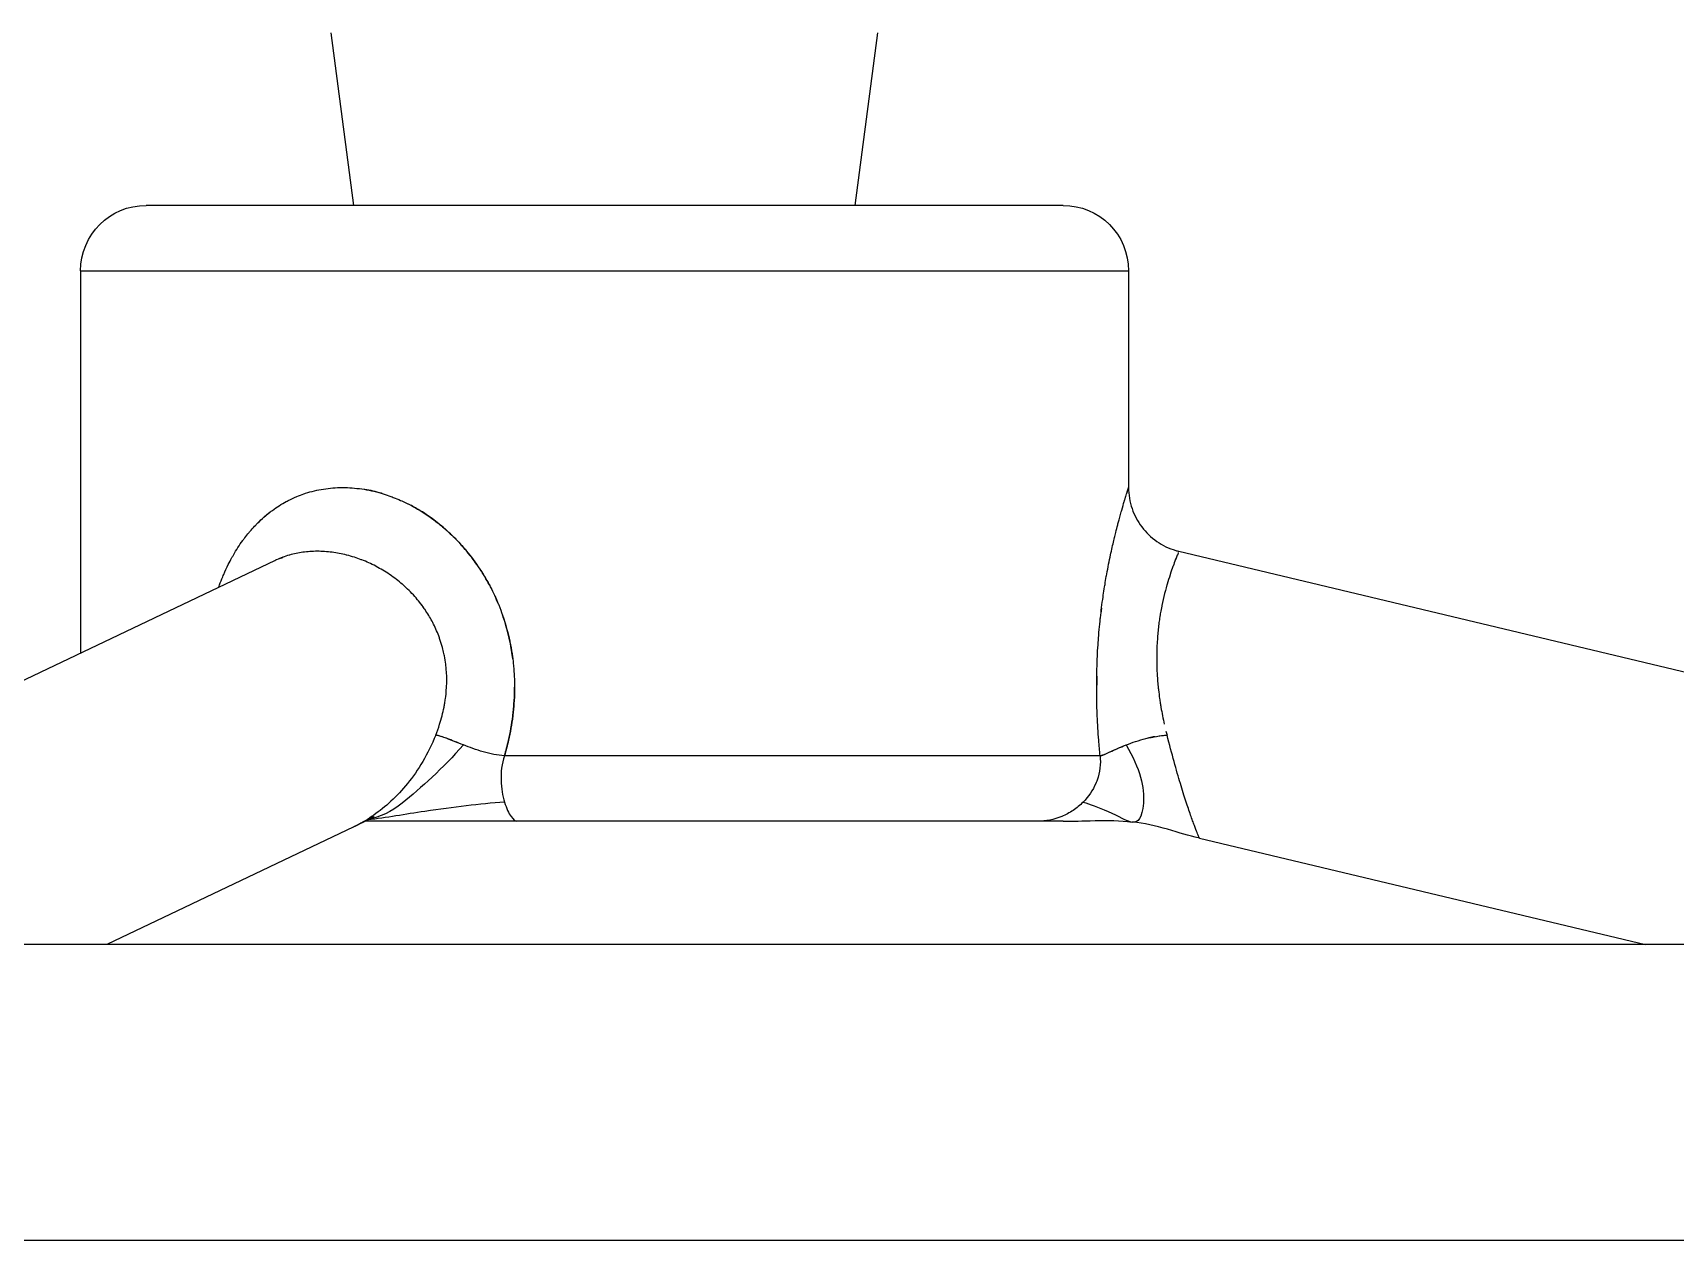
# Model space of a CAD drawing. Header units: millimetres. Extents: x 553637 to 584936, y 5008 to 53898.
# Drawn here: x 562365.5 to 562515.8, y 32734.4 to 32844.9 of the extents above; entities that cross this region are included whole.
import ezdxf

# ---------------------------------------------------------------- set-up
doc = ezdxf.new("R2010")
doc.units = ezdxf.units.MM
doc.header["$LTSCALE"] = 10
doc.header["$MEASUREMENT"] = 0
doc.layers.add('2', color=2, linetype='Continuous')

msp = doc.modelspace()

# ---------------------------------------------------------------- linework, layer by layer
at = {"layer": '2'}
for p, q in [((562394.85, 32829.09), (562392.77, 32844.88)), ((562440.73, 32829.09), (562442.82, 32844.88)), ((562459.76, 32829.09), (562375.83, 32829.09)), ((562369.83, 32823.09), (562465.76, 32823.09)), ((562369.83, 32823.09), (562369.83, 32788.09)), ((562465.76, 32823.09), (562465.76, 32803.26)), ((562387.63, 32796.57), (562314.24, 32761.6)), ((562470.37, 32797.42), (562620.72, 32761.59)), ((562463.15, 32778.71), (562408.63, 32778.71)), ((562394.83, 32772.19), (562372.25, 32761.43)), ((562459.78, 32772.71), (562395.88, 32772.71)), ((562472.24, 32771.16), (562513.08, 32761.43)), ((562622.17, 32761.43), (562213.42, 32761.43)), ((562213.42, 32734.36), (562621.52, 32734.36))]:
    msp.add_line(p, q, dxfattribs=at)
at = {"layer": '2', "extrusion": (0, 0, -1)}
for centre, start, end in [((-562375.83, 32823.09), 0, 90), ((-562459.76, 32823.09), 90, 180)]:
    msp.add_arc(centre, 6, start, end, dxfattribs=at)
at = {"layer": '2'}
for points, knots in [([(562382.46, 32794.11), (562382.49, 32794.19), (562382.52, 32794.27), (562382.55, 32794.34), (562382.64, 32794.6), (562382.74, 32794.84), (562382.84, 32795.09), (562382.87, 32795.16), (562382.9, 32795.23), (562382.93, 32795.3), (562383.06, 32795.61), (562383.21, 32795.91), (562383.35, 32796.21), (562383.46, 32796.42), (562383.57, 32796.63), (562383.68, 32796.84), (562383.73, 32796.92), (562383.77, 32796.99), (562383.82, 32797.07), (562384.09, 32797.54), (562384.37, 32797.99), (562384.68, 32798.42), (562384.74, 32798.49), (562384.8, 32798.57), (562384.86, 32798.65), (562384.98, 32798.82), (562385.12, 32798.98), (562385.25, 32799.14), (562385.31, 32799.22), (562385.37, 32799.29), (562385.44, 32799.36), (562385.57, 32799.52), (562385.72, 32799.68), (562385.86, 32799.82), (562385.92, 32799.89), (562385.99, 32799.96), (562386.06, 32800.03), (562386.42, 32800.38), (562386.79, 32800.71), (562387.19, 32801.02), (562387.25, 32801.07), (562387.32, 32801.12), (562387.39, 32801.17), (562387.79, 32801.47), (562388.22, 32801.73), (562388.66, 32801.97), (562388.72, 32802.01), (562388.78, 32802.04), (562388.84, 32802.07), (562389.1, 32802.2), (562389.36, 32802.32), (562389.62, 32802.43), (562389.84, 32802.52), (562390.06, 32802.61), (562390.28, 32802.68), (562390.33, 32802.7), (562390.37, 32802.71), (562390.42, 32802.73), (562390.96, 32802.9), (562391.51, 32803.03), (562392.07, 32803.12), (562392.35, 32803.17), (562392.64, 32803.2), (562392.93, 32803.22), (562393.21, 32803.24), (562393.51, 32803.26), (562393.8, 32803.26), (562393.8, 32803.26), (562393.81, 32803.26), (562393.81, 32803.26), (562394.1, 32803.26), (562394.4, 32803.25), (562394.69, 32803.22), (562394.98, 32803.2), (562395.28, 32803.17), (562395.57, 32803.13), (562396.17, 32803.04), (562396.76, 32802.91), (562397.35, 32802.73), (562397.41, 32802.72), (562397.46, 32802.7), (562397.52, 32802.68), (562397.76, 32802.61), (562398, 32802.53), (562398.24, 32802.44), (562398.31, 32802.42), (562398.38, 32802.39), (562398.44, 32802.36), (562398.67, 32802.28), (562398.9, 32802.18), (562399.13, 32802.08), (562399.21, 32802.05), (562399.28, 32802.01), (562399.36, 32801.98), (562399.87, 32801.74), (562400.37, 32801.47), (562400.85, 32801.18), (562400.94, 32801.13), (562401.03, 32801.07), (562401.11, 32801.02), (562401.59, 32800.72), (562402.05, 32800.39), (562402.5, 32800.04), (562402.59, 32799.97), (562402.67, 32799.9), (562402.76, 32799.83), (562403.03, 32799.61), (562403.29, 32799.38), (562403.55, 32799.15), (562403.72, 32798.99), (562403.88, 32798.83), (562404.05, 32798.67), (562404.13, 32798.59), (562404.21, 32798.5), (562404.29, 32798.42), (562404.7, 32798), (562405.08, 32797.56), (562405.44, 32797.09), (562405.89, 32796.53), (562406.3, 32795.95), (562406.68, 32795.33), (562406.73, 32795.25), (562406.77, 32795.18), (562406.82, 32795.1), (562406.96, 32794.86), (562407.1, 32794.62), (562407.23, 32794.37), (562407.27, 32794.31), (562407.3, 32794.24), (562407.33, 32794.18), (562407.47, 32793.92), (562407.6, 32793.65), (562407.72, 32793.39), (562407.75, 32793.33), (562407.77, 32793.28), (562407.8, 32793.23), (562408.08, 32792.61), (562408.33, 32791.97), (562408.54, 32791.32), (562408.55, 32791.3), (562408.56, 32791.28), (562408.56, 32791.26), (562408.67, 32790.93), (562408.77, 32790.59), (562408.86, 32790.25), (562408.96, 32789.91), (562409.04, 32789.56), (562409.11, 32789.21), (562409.12, 32789.19), (562409.12, 32789.17), (562409.13, 32789.14), (562409.21, 32788.77), (562409.27, 32788.4), (562409.33, 32788.02), (562409.37, 32787.72), (562409.41, 32787.42), (562409.44, 32787.12), (562409.45, 32787.04), (562409.46, 32786.97), (562409.47, 32786.9), (562409.52, 32786.27), (562409.55, 32785.64), (562409.56, 32785), (562409.56, 32784.88), (562409.55, 32784.75), (562409.55, 32784.63), (562409.55, 32784.25), (562409.53, 32783.87), (562409.5, 32783.49), (562409.49, 32783.28), (562409.47, 32783.08), (562409.45, 32782.88), (562409.43, 32782.7), (562409.42, 32782.52), (562409.39, 32782.35), (562409.3, 32781.6), (562409.17, 32780.86), (562409, 32780.12), (562408.89, 32779.65), (562408.77, 32779.17), (562408.63, 32778.71)], [0.2334723, 0.2334723, 0.2334723, 0.2334723, 0.2373876, 0.2373876, 0.2373876, 0.25, 0.25, 0.25, 0.2536044, 0.2536044, 0.2536044, 0.2697248, 0.2697248, 0.2697248, 0.28125, 0.28125, 0.28125, 0.2857296, 0.2857296, 0.2857296, 0.3125, 0.3125, 0.3125, 0.317397, 0.317397, 0.317397, 0.328125, 0.328125, 0.328125, 0.3330588, 0.3330588, 0.3330588, 0.34375, 0.34375, 0.34375, 0.3486125, 0.3486125, 0.3486125, 0.375, 0.375, 0.375, 0.3794384, 0.3794384, 0.3794384, 0.40625, 0.40625, 0.40625, 0.4098917, 0.4098917, 0.4098917, 0.4249886, 0.4249886, 0.4249886, 0.4375, 0.4375, 0.4375, 0.4400309, 0.4400309, 0.4400309, 0.4700388, 0.4700388, 0.4700388, 0.4849781, 0.4849781, 0.4849781, 0.499854, 0.499854, 0.499854, 0.5, 0.5, 0.5, 0.5147296, 0.5147296, 0.5147296, 0.5296699, 0.5296699, 0.5296699, 0.5596792, 0.5596792, 0.5596792, 0.5625, 0.5625, 0.5625, 0.5747271, 0.5747271, 0.5747271, 0.578125, 0.578125, 0.578125, 0.5898196, 0.5898196, 0.5898196, 0.59375, 0.59375, 0.59375, 0.6202676, 0.6202676, 0.6202676, 0.625, 0.625, 0.625, 0.6510917, 0.6510917, 0.6510917, 0.65625, 0.65625, 0.65625, 0.671875, 0.671875, 0.671875, 0.6823047, 0.6823047, 0.6823047, 0.6875, 0.6875, 0.6875, 0.7139746, 0.7139746, 0.7139746, 0.7460898, 0.7460898, 0.7460898, 0.75, 0.75, 0.75, 0.7623228, 0.7623228, 0.7623228, 0.765625, 0.765625, 0.765625, 0.7786457, 0.7786457, 0.7786457, 0.78125, 0.78125, 0.78125, 0.8115478, 0.8115478, 0.8115478, 0.8125, 0.8125, 0.8125, 0.8281368, 0.8281368, 0.8281368, 0.84375, 0.84375, 0.84375, 0.8447913, 0.8447913, 0.8447913, 0.8614957, 0.8614957, 0.8614957, 0.875, 0.875, 0.875, 0.8782288, 0.8782288, 0.8782288, 0.90625, 0.90625, 0.90625, 0.9117314, 0.9117314, 0.9117314, 0.9285024, 0.9285024, 0.9285024, 0.9375, 0.9375, 0.9375, 0.9452606, 0.9452606, 0.9452606, 0.9785506, 0.9785506, 0.9785506, 1, 1, 1, 1]), ([(562394.69, 32803.22), (562394.98, 32803.2), (562395.28, 32803.17), (562395.57, 32803.13), (562396.17, 32803.04), (562396.76, 32802.91), (562397.35, 32802.73), (562397.41, 32802.72), (562397.46, 32802.7), (562397.52, 32802.68), (562397.76, 32802.61), (562398, 32802.53), (562398.24, 32802.44), (562398.31, 32802.42), (562398.38, 32802.39), (562398.44, 32802.36), (562398.67, 32802.28), (562398.9, 32802.18), (562399.13, 32802.08), (562399.21, 32802.05), (562399.28, 32802.01), (562399.36, 32801.98), (562399.87, 32801.74), (562400.37, 32801.47), (562400.85, 32801.18), (562400.94, 32801.13), (562401.03, 32801.07), (562401.11, 32801.02), (562401.59, 32800.72), (562402.05, 32800.39), (562402.5, 32800.04)], [0.5147296, 0.5147296, 0.5147296, 0.5147296, 0.5296699, 0.5296699, 0.5296699, 0.5596792, 0.5596792, 0.5596792, 0.5625, 0.5625, 0.5625, 0.5747271, 0.5747271, 0.5747271, 0.578125, 0.578125, 0.578125, 0.5898196, 0.5898196, 0.5898196, 0.59375, 0.59375, 0.59375, 0.6202676, 0.6202676, 0.6202676, 0.625, 0.625, 0.625, 0.6510917, 0.6510917, 0.6510917, 0.6510917]), ([(562397.45, 32802.7), (562397.43, 32802.71), (562397.4, 32802.72), (562397.37, 32802.73), (562396.86, 32802.88), (562396.36, 32803), (562395.85, 32803.08)], [0.43870551, 0.43870551, 0.43870551, 0.43870551, 0.44003087, 0.44003087, 0.44003087, 0.46578715, 0.46578715, 0.46578715, 0.46578715]), ([(562463.15, 32778.71), (562463.1, 32779.17), (562463.06, 32779.65), (562463.03, 32780.12), (562462.97, 32780.86), (562462.92, 32781.6), (562462.89, 32782.35), (562462.88, 32782.52), (562462.88, 32782.7), (562462.87, 32782.88), (562462.86, 32783.08), (562462.86, 32783.28), (562462.85, 32783.49), (562462.84, 32783.87), (562462.84, 32784.25), (562462.84, 32784.63), (562462.84, 32784.75), (562462.84, 32784.88), (562462.84, 32785), (562462.84, 32785.64), (562462.85, 32786.27), (562462.87, 32786.9), (562462.87, 32786.97), (562462.87, 32787.04), (562462.87, 32787.12), (562462.89, 32787.42), (562462.9, 32787.72), (562462.91, 32788.02), (562462.93, 32788.4), (562462.96, 32788.77), (562462.98, 32789.14), (562462.98, 32789.17), (562462.99, 32789.19), (562462.99, 32789.21), (562463.01, 32789.56), (562463.04, 32789.91), (562463.07, 32790.25), (562463.1, 32790.59), (562463.14, 32790.93), (562463.17, 32791.26), (562463.18, 32791.28), (562463.18, 32791.3), (562463.18, 32791.32), (562463.25, 32791.97), (562463.33, 32792.61), (562463.42, 32793.23), (562463.43, 32793.28), (562463.44, 32793.33), (562463.44, 32793.39), (562463.48, 32793.65), (562463.52, 32793.92), (562463.56, 32794.18), (562463.57, 32794.24), (562463.58, 32794.31), (562463.6, 32794.37), (562463.64, 32794.62), (562463.68, 32794.86), (562463.72, 32795.1), (562463.73, 32795.18), (562463.75, 32795.25), (562463.76, 32795.33), (562463.87, 32795.95), (562463.99, 32796.53), (562464.11, 32797.09), (562464.21, 32797.56), (562464.31, 32798), (562464.41, 32798.42), (562464.43, 32798.5), (562464.45, 32798.59), (562464.46, 32798.67), (562464.5, 32798.83), (562464.54, 32798.99), (562464.58, 32799.15), (562464.64, 32799.38), (562464.7, 32799.61), (562464.76, 32799.83), (562464.78, 32799.9), (562464.79, 32799.97), (562464.81, 32800.04), (562464.91, 32800.39), (562465, 32800.72), (562465.08, 32801.02), (562465.1, 32801.07), (562465.11, 32801.13), (562465.13, 32801.18), (562465.21, 32801.47), (562465.29, 32801.74), (562465.36, 32801.98), (562465.37, 32802.01), (562465.38, 32802.05), (562465.39, 32802.08), (562465.42, 32802.18), (562465.45, 32802.28), (562465.48, 32802.36), (562465.49, 32802.39), (562465.49, 32802.42), (562465.5, 32802.44), (562465.53, 32802.53), (562465.55, 32802.61), (562465.58, 32802.68)], [0, 0, 0, 0, 0.0214494, 0.0214494, 0.0214494, 0.0547394, 0.0547394, 0.0547394, 0.0625, 0.0625, 0.0625, 0.0714976, 0.0714976, 0.0714976, 0.0882686, 0.0882686, 0.0882686, 0.09375, 0.09375, 0.09375, 0.1217712, 0.1217712, 0.1217712, 0.125, 0.125, 0.125, 0.1385043, 0.1385043, 0.1385043, 0.1552087, 0.1552087, 0.1552087, 0.15625, 0.15625, 0.15625, 0.1718632, 0.1718632, 0.1718632, 0.1875, 0.1875, 0.1875, 0.1884522, 0.1884522, 0.1884522, 0.21875, 0.21875, 0.21875, 0.2213543, 0.2213543, 0.2213543, 0.234375, 0.234375, 0.234375, 0.2376772, 0.2376772, 0.2376772, 0.25, 0.25, 0.25, 0.2539102, 0.2539102, 0.2539102, 0.2860254, 0.2860254, 0.2860254, 0.3125, 0.3125, 0.3125, 0.3176953, 0.3176953, 0.3176953, 0.328125, 0.328125, 0.328125, 0.34375, 0.34375, 0.34375, 0.3489083, 0.3489083, 0.3489083, 0.375, 0.375, 0.375, 0.3797324, 0.3797324, 0.3797324, 0.40625, 0.40625, 0.40625, 0.4101804, 0.4101804, 0.4101804, 0.421875, 0.421875, 0.421875, 0.4252729, 0.4252729, 0.4252729, 0.4375, 0.4375, 0.4375, 0.4375]), ([(562465.58, 32802.68), (562465.58, 32802.7), (562465.59, 32802.72), (562465.59, 32802.73), (562465.65, 32802.91), (562465.69, 32803.04), (562465.72, 32803.13), (562465.73, 32803.17), (562465.74, 32803.2), (562465.75, 32803.22), (562465.76, 32803.25), (562465.76, 32803.26), (562465.76, 32803.26)], [0.4375, 0.4375, 0.4375, 0.4375, 0.44032084, 0.44032084, 0.44032084, 0.47033009, 0.47033009, 0.47033009, 0.48527045, 0.48527045, 0.48527045, 0.49998914, 0.49998914, 0.49998914, 0.49998914]), ([(562465.76, 32803.26), (562465.76, 32802.61), (562465.87, 32801.95), (562466.28, 32800.73), (562466.58, 32800.16), (562467.35, 32799.14), (562467.82, 32798.69), (562468.87, 32797.96), (562469.46, 32797.68), (562470.17, 32797.47), (562470.27, 32797.44), (562470.37, 32797.42)], [0, 0, 0, 0, 1.945691, 1.945691, 3.856293, 3.856293, 5.768154, 5.768154, 7.679971, 7.679971, 7.988052, 7.988052, 7.988052, 7.988052]), ([(562382.46, 32794.11), (562382.49, 32794.19), (562382.52, 32794.27), (562382.55, 32794.34), (562382.64, 32794.6), (562382.74, 32794.84), (562382.84, 32795.09), (562382.87, 32795.16), (562382.9, 32795.23), (562382.93, 32795.3), (562383.06, 32795.61), (562383.21, 32795.91), (562383.35, 32796.21), (562383.46, 32796.42), (562383.57, 32796.63), (562383.68, 32796.84), (562383.73, 32796.92), (562383.77, 32796.99), (562383.82, 32797.07), (562384.09, 32797.54), (562384.37, 32797.99), (562384.68, 32798.42), (562384.74, 32798.49), (562384.8, 32798.57), (562384.86, 32798.65), (562384.98, 32798.82), (562385.12, 32798.98), (562385.25, 32799.14), (562385.31, 32799.22), (562385.37, 32799.29), (562385.44, 32799.36), (562385.57, 32799.52), (562385.72, 32799.68), (562385.86, 32799.82), (562385.92, 32799.89), (562385.99, 32799.96), (562386.06, 32800.03), (562386.39, 32800.36), (562386.74, 32800.67), (562387.1, 32800.95)], [0.2334723, 0.2334723, 0.2334723, 0.2334723, 0.2373876, 0.2373876, 0.2373876, 0.25, 0.25, 0.25, 0.2536044, 0.2536044, 0.2536044, 0.2697248, 0.2697248, 0.2697248, 0.28125, 0.28125, 0.28125, 0.2857296, 0.2857296, 0.2857296, 0.3125, 0.3125, 0.3125, 0.317397, 0.317397, 0.317397, 0.328125, 0.328125, 0.328125, 0.3330588, 0.3330588, 0.3330588, 0.34375, 0.34375, 0.34375, 0.3486125, 0.3486125, 0.3486125, 0.3731384, 0.3731384, 0.3731384, 0.3731384]), ([(562401.22, 32800.95), (562401.18, 32800.97), (562401.15, 32801), (562401.12, 32801.02), (562401.03, 32801.07), (562400.95, 32801.12), (562400.87, 32801.17), (562400.54, 32801.37), (562400.2, 32801.56), (562399.85, 32801.74)], [0.37313832, 0.37313832, 0.37313832, 0.37313832, 0.375, 0.375, 0.375, 0.37943838, 0.37943838, 0.37943838, 0.39773954, 0.39773954, 0.39773954, 0.39773954]), ([(562408.08, 32792.57), (562407.97, 32792.83), (562407.86, 32793.1), (562407.74, 32793.36), (562407.58, 32793.69), (562407.42, 32794.02), (562407.25, 32794.34), (562407.11, 32794.6), (562406.97, 32794.84), (562406.82, 32795.09), (562406.78, 32795.16), (562406.74, 32795.23), (562406.7, 32795.3), (562406.51, 32795.61), (562406.31, 32795.91), (562406.1, 32796.21), (562405.95, 32796.42), (562405.8, 32796.63), (562405.65, 32796.84), (562405.59, 32796.92), (562405.52, 32796.99), (562405.46, 32797.07), (562405.09, 32797.54), (562404.7, 32797.99), (562404.29, 32798.42), (562404.22, 32798.49), (562404.14, 32798.57), (562404.06, 32798.65), (562403.9, 32798.82), (562403.73, 32798.98), (562403.55, 32799.14), (562403.47, 32799.22), (562403.39, 32799.29), (562403.31, 32799.36), (562403.13, 32799.52), (562402.95, 32799.68), (562402.77, 32799.82), (562402.68, 32799.89), (562402.6, 32799.96), (562402.52, 32800.03), (562402.06, 32800.38), (562401.6, 32800.71), (562401.12, 32801.02), (562401.03, 32801.07), (562400.95, 32801.12), (562400.87, 32801.17), (562400.54, 32801.37), (562400.2, 32801.56), (562399.85, 32801.74)], [0.2082717, 0.2082717, 0.2082717, 0.2082717, 0.2210667, 0.2210667, 0.2210667, 0.2373876, 0.2373876, 0.2373876, 0.25, 0.25, 0.25, 0.2536044, 0.2536044, 0.2536044, 0.2697248, 0.2697248, 0.2697248, 0.28125, 0.28125, 0.28125, 0.2857296, 0.2857296, 0.2857296, 0.3125, 0.3125, 0.3125, 0.317397, 0.317397, 0.317397, 0.328125, 0.328125, 0.328125, 0.3330588, 0.3330588, 0.3330588, 0.34375, 0.34375, 0.34375, 0.3486125, 0.3486125, 0.3486125, 0.375, 0.375, 0.375, 0.3794384, 0.3794384, 0.3794384, 0.3977395, 0.3977395, 0.3977395, 0.3977395]), ([(562402.95, 32799.67), (562403.15, 32799.5), (562403.35, 32799.33), (562403.55, 32799.15), (562403.72, 32798.99), (562403.88, 32798.83), (562404.05, 32798.67), (562404.13, 32798.59), (562404.21, 32798.5), (562404.29, 32798.42), (562404.7, 32798), (562405.08, 32797.56), (562405.44, 32797.09), (562405.89, 32796.53), (562406.3, 32795.95), (562406.68, 32795.33), (562406.73, 32795.25), (562406.77, 32795.18), (562406.82, 32795.1), (562406.96, 32794.86), (562407.1, 32794.62), (562407.23, 32794.37), (562407.27, 32794.31), (562407.3, 32794.24), (562407.33, 32794.18), (562407.47, 32793.92), (562407.6, 32793.65), (562407.72, 32793.39), (562407.75, 32793.33), (562407.77, 32793.28), (562407.8, 32793.23), (562408.08, 32792.61), (562408.33, 32791.97), (562408.54, 32791.32), (562408.55, 32791.3), (562408.56, 32791.28), (562408.56, 32791.26), (562408.67, 32790.93), (562408.77, 32790.59), (562408.86, 32790.25), (562408.96, 32789.91), (562409.04, 32789.56), (562409.11, 32789.21), (562409.12, 32789.19), (562409.12, 32789.17), (562409.13, 32789.14), (562409.21, 32788.77), (562409.27, 32788.4), (562409.33, 32788.02), (562409.37, 32787.72), (562409.41, 32787.42), (562409.44, 32787.12), (562409.45, 32787.04), (562409.46, 32786.97), (562409.47, 32786.9), (562409.52, 32786.27), (562409.55, 32785.64), (562409.56, 32785), (562409.56, 32784.88), (562409.55, 32784.75), (562409.55, 32784.63)], [0.659919, 0.659919, 0.659919, 0.659919, 0.671875, 0.671875, 0.671875, 0.6823047, 0.6823047, 0.6823047, 0.6875, 0.6875, 0.6875, 0.7139746, 0.7139746, 0.7139746, 0.7460898, 0.7460898, 0.7460898, 0.75, 0.75, 0.75, 0.7623228, 0.7623228, 0.7623228, 0.765625, 0.765625, 0.765625, 0.7786457, 0.7786457, 0.7786457, 0.78125, 0.78125, 0.78125, 0.8115478, 0.8115478, 0.8115478, 0.8125, 0.8125, 0.8125, 0.8281368, 0.8281368, 0.8281368, 0.84375, 0.84375, 0.84375, 0.8447913, 0.8447913, 0.8447913, 0.8614957, 0.8614957, 0.8614957, 0.875, 0.875, 0.875, 0.8782288, 0.8782288, 0.8782288, 0.90625, 0.90625, 0.90625, 0.9117314, 0.9117314, 0.9117314, 0.9117314]), ([(562398.16, 32795.27), (562398.14, 32795.28), (562398.12, 32795.3), (562398.1, 32795.31), (562397.71, 32795.57), (562397.31, 32795.81), (562396.9, 32796.03), (562396.88, 32796.04), (562396.86, 32796.05), (562396.85, 32796.06), (562396.43, 32796.27), (562396.01, 32796.47), (562395.58, 32796.63), (562395.56, 32796.64), (562395.55, 32796.64), (562395.53, 32796.65), (562395.32, 32796.73), (562395.11, 32796.81), (562394.89, 32796.87), (562394.67, 32796.95), (562394.44, 32797.01), (562394.21, 32797.07), (562394.2, 32797.07), (562394.19, 32797.08), (562394.18, 32797.08), (562393.74, 32797.19), (562393.29, 32797.28), (562392.85, 32797.33), (562392.63, 32797.36), (562392.4, 32797.38), (562392.17, 32797.4), (562391.95, 32797.41), (562391.72, 32797.42), (562391.5, 32797.42), (562391.27, 32797.42), (562391.05, 32797.41), (562390.83, 32797.4), (562390.61, 32797.38), (562390.4, 32797.36), (562390.18, 32797.33), (562389.77, 32797.27), (562389.36, 32797.19), (562388.96, 32797.07), (562388.95, 32797.07), (562388.94, 32797.07), (562388.93, 32797.07), (562388.73, 32797.01), (562388.53, 32796.94), (562388.33, 32796.87), (562388.14, 32796.8), (562387.96, 32796.72), (562387.78, 32796.64), (562387.77, 32796.64), (562387.76, 32796.63), (562387.74, 32796.63), (562387.7, 32796.61), (562387.65, 32796.59), (562387.61, 32796.56)], [0.3421006, 0.3421006, 0.3421006, 0.3421006, 0.34375, 0.34375, 0.34375, 0.3736847, 0.3736847, 0.3736847, 0.375, 0.375, 0.375, 0.40527, 0.40527, 0.40527, 0.40625, 0.40625, 0.40625, 0.4210649, 0.4210649, 0.4210649, 0.4368498, 0.4368498, 0.4368498, 0.4375, 0.4375, 0.4375, 0.4684445, 0.4684445, 0.4684445, 0.4842313, 0.4842313, 0.4842313, 0.5, 0.5, 0.5, 0.5157412, 0.5157412, 0.5157412, 0.531527, 0.531527, 0.531527, 0.5625, 0.5625, 0.5625, 0.5631233, 0.5631233, 0.5631233, 0.5789063, 0.5789063, 0.5789063, 0.59375, 0.59375, 0.59375, 0.5947029, 0.5947029, 0.5947029, 0.5984529, 0.5984529, 0.5984529, 0.5984529]), ([(562402.34, 32780.6), (562402.47, 32780.92), (562402.59, 32781.25), (562402.7, 32781.59), (562402.86, 32782.1), (562403, 32782.62), (562403.1, 32783.15), (562403.12, 32783.27), (562403.15, 32783.39), (562403.17, 32783.52), (562403.19, 32783.66), (562403.21, 32783.8), (562403.23, 32783.94), (562403.27, 32784.2), (562403.3, 32784.47), (562403.31, 32784.73), (562403.32, 32784.83), (562403.33, 32784.93), (562403.33, 32785.03), (562403.35, 32785.46), (562403.35, 32785.88), (562403.33, 32786.3), (562403.32, 32786.38), (562403.32, 32786.46), (562403.31, 32786.54), (562403.29, 32786.72), (562403.28, 32786.9), (562403.25, 32787.08), (562403.22, 32787.34), (562403.18, 32787.6), (562403.13, 32787.85), (562403.12, 32787.92), (562403.1, 32787.98), (562403.09, 32788.05), (562403.05, 32788.24), (562403, 32788.43), (562402.95, 32788.61), (562402.89, 32788.86), (562402.81, 32789.11), (562402.73, 32789.35), (562402.71, 32789.4), (562402.69, 32789.46), (562402.67, 32789.51), (562402.52, 32789.94), (562402.34, 32790.35), (562402.14, 32790.76), (562402.12, 32790.8), (562402.09, 32790.85), (562402.07, 32790.89), (562401.98, 32791.07), (562401.88, 32791.25), (562401.77, 32791.43), (562401.75, 32791.47), (562401.72, 32791.51), (562401.7, 32791.55), (562401.59, 32791.73), (562401.48, 32791.91), (562401.36, 32792.08), (562401.33, 32792.12), (562401.31, 32792.15), (562401.29, 32792.19), (562401.02, 32792.57), (562400.73, 32792.93), (562400.42, 32793.28), (562400.09, 32793.66), (562399.73, 32794.01), (562399.35, 32794.34), (562399.33, 32794.36), (562399.31, 32794.38), (562399.28, 32794.4), (562398.93, 32794.71), (562398.55, 32795), (562398.16, 32795.27), (562398.14, 32795.28), (562398.12, 32795.3), (562398.1, 32795.31), (562397.71, 32795.57), (562397.31, 32795.81), (562396.9, 32796.03), (562396.88, 32796.04), (562396.86, 32796.05), (562396.85, 32796.06), (562396.43, 32796.27), (562396.01, 32796.47), (562395.58, 32796.63), (562395.56, 32796.64), (562395.55, 32796.64), (562395.53, 32796.65), (562395.32, 32796.73), (562395.11, 32796.81), (562394.89, 32796.87), (562394.67, 32796.95), (562394.44, 32797.01), (562394.21, 32797.07), (562394.2, 32797.07), (562394.19, 32797.08), (562394.18, 32797.08), (562393.74, 32797.19), (562393.29, 32797.28), (562392.85, 32797.33), (562392.63, 32797.36), (562392.4, 32797.38), (562392.17, 32797.4), (562391.95, 32797.41), (562391.72, 32797.42), (562391.5, 32797.42), (562391.27, 32797.42), (562391.05, 32797.41), (562390.83, 32797.4), (562390.61, 32797.38), (562390.4, 32797.36), (562390.18, 32797.33), (562389.77, 32797.27), (562389.36, 32797.19), (562388.96, 32797.07), (562388.95, 32797.07), (562388.94, 32797.07), (562388.93, 32797.07), (562388.73, 32797.01), (562388.53, 32796.94), (562388.33, 32796.87), (562388.14, 32796.8), (562387.96, 32796.72), (562387.78, 32796.64), (562387.77, 32796.64), (562387.76, 32796.63), (562387.74, 32796.63), (562387.71, 32796.61), (562387.67, 32796.59), (562387.63, 32796.57)], [0, 0, 0, 0, 0.0216597, 0.0216597, 0.0216597, 0.0547844, 0.0547844, 0.0547844, 0.0625, 0.0625, 0.0625, 0.0712271, 0.0712271, 0.0712271, 0.087572, 0.087572, 0.087572, 0.09375, 0.09375, 0.09375, 0.1200286, 0.1200286, 0.1200286, 0.125, 0.125, 0.125, 0.1361331, 0.1361331, 0.1361331, 0.152154, 0.152154, 0.152154, 0.15625, 0.15625, 0.15625, 0.1681068, 0.1681068, 0.1681068, 0.1840369, 0.1840369, 0.1840369, 0.1875, 0.1875, 0.1875, 0.2157687, 0.2157687, 0.2157687, 0.21875, 0.21875, 0.21875, 0.2315856, 0.2315856, 0.2315856, 0.234375, 0.234375, 0.234375, 0.2473762, 0.2473762, 0.2473762, 0.25, 0.25, 0.25, 0.2789458, 0.2789458, 0.2789458, 0.3105234, 0.3105234, 0.3105234, 0.3125, 0.3125, 0.3125, 0.3421006, 0.3421006, 0.3421006, 0.34375, 0.34375, 0.34375, 0.3736847, 0.3736847, 0.3736847, 0.375, 0.375, 0.375, 0.40527, 0.40527, 0.40527, 0.40625, 0.40625, 0.40625, 0.4210649, 0.4210649, 0.4210649, 0.4368498, 0.4368498, 0.4368498, 0.4375, 0.4375, 0.4375, 0.4684445, 0.4684445, 0.4684445, 0.4842313, 0.4842313, 0.4842313, 0.5, 0.5, 0.5, 0.5157412, 0.5157412, 0.5157412, 0.531527, 0.531527, 0.531527, 0.5625, 0.5625, 0.5625, 0.5631233, 0.5631233, 0.5631233, 0.5789063, 0.5789063, 0.5789063, 0.59375, 0.59375, 0.59375, 0.5947029, 0.5947029, 0.5947029, 0.597924, 0.597924, 0.597924, 0.597924]), ([(562470.05, 32796.63), (562469.98, 32796.47), (562469.91, 32796.27), (562469.83, 32796.06), (562469.83, 32796.05), (562469.82, 32796.04), (562469.82, 32796.03)], [0.59472998, 0.59472998, 0.59472998, 0.59472998, 0.625, 0.625, 0.625, 0.62631526, 0.62631526, 0.62631526, 0.62631526]), ([(562470.23, 32797.08), (562470.23, 32797.08), (562470.22, 32797.07), (562470.22, 32797.07), (562470.2, 32797.01), (562470.17, 32796.95), (562470.14, 32796.87), (562470.12, 32796.81), (562470.09, 32796.73), (562470.05, 32796.65)], [0.5625, 0.5625, 0.5625, 0.5625, 0.56315023, 0.56315023, 0.56315023, 0.57893511, 0.57893511, 0.57893511, 0.59375, 0.59375, 0.59375, 0.59375]), ([(562470.05, 32796.63), (562470.05, 32796.63), (562470.05, 32796.64), (562470.05, 32796.64), (562470.08, 32796.71), (562470.1, 32796.78), (562470.13, 32796.84)], [0.40529714, 0.40529714, 0.40529714, 0.40529714, 0.40625, 0.40625, 0.40625, 0.41889957, 0.41889957, 0.41889957, 0.41889957]), ([(562469.82, 32796.03), (562469.74, 32795.81), (562469.66, 32795.57), (562469.57, 32795.31), (562469.57, 32795.3), (562469.56, 32795.28), (562469.56, 32795.27), (562469.47, 32795), (562469.38, 32794.71), (562469.29, 32794.4), (562469.28, 32794.38), (562469.28, 32794.36), (562469.27, 32794.34), (562469.18, 32794.01), (562469.08, 32793.66), (562468.99, 32793.28), (562468.91, 32792.93), (562468.83, 32792.57), (562468.76, 32792.19), (562468.75, 32792.15), (562468.74, 32792.12), (562468.74, 32792.08), (562468.7, 32791.91), (562468.67, 32791.73), (562468.64, 32791.55), (562468.64, 32791.51), (562468.63, 32791.47), (562468.62, 32791.43), (562468.6, 32791.25), (562468.57, 32791.07), (562468.54, 32790.89), (562468.54, 32790.85), (562468.53, 32790.8), (562468.53, 32790.76), (562468.47, 32790.35), (562468.43, 32789.94), (562468.4, 32789.51), (562468.39, 32789.46), (562468.39, 32789.4), (562468.39, 32789.35), (562468.37, 32789.11), (562468.36, 32788.86), (562468.35, 32788.61), (562468.34, 32788.43), (562468.33, 32788.24), (562468.33, 32788.05), (562468.33, 32787.98), (562468.33, 32787.92), (562468.33, 32787.85), (562468.33, 32787.6), (562468.33, 32787.34), (562468.33, 32787.08), (562468.34, 32786.9), (562468.34, 32786.72), (562468.35, 32786.54), (562468.36, 32786.46), (562468.36, 32786.38), (562468.36, 32786.3), (562468.39, 32785.88), (562468.42, 32785.46), (562468.46, 32785.03), (562468.47, 32784.93), (562468.48, 32784.83), (562468.5, 32784.73), (562468.53, 32784.47), (562468.56, 32784.2), (562468.6, 32783.94), (562468.62, 32783.8), (562468.64, 32783.66), (562468.66, 32783.52), (562468.68, 32783.39), (562468.7, 32783.27), (562468.72, 32783.15), (562468.81, 32782.62), (562468.92, 32782.1), (562469.03, 32781.59)], [0.6263153, 0.6263153, 0.6263153, 0.6263153, 0.65625, 0.65625, 0.65625, 0.6578994, 0.6578994, 0.6578994, 0.6875, 0.6875, 0.6875, 0.6894766, 0.6894766, 0.6894766, 0.7210542, 0.7210542, 0.7210542, 0.75, 0.75, 0.75, 0.7526238, 0.7526238, 0.7526238, 0.765625, 0.765625, 0.765625, 0.7684144, 0.7684144, 0.7684144, 0.78125, 0.78125, 0.78125, 0.7842313, 0.7842313, 0.7842313, 0.8125, 0.8125, 0.8125, 0.8159631, 0.8159631, 0.8159631, 0.8318932, 0.8318932, 0.8318932, 0.84375, 0.84375, 0.84375, 0.847846, 0.847846, 0.847846, 0.8638669, 0.8638669, 0.8638669, 0.875, 0.875, 0.875, 0.8799714, 0.8799714, 0.8799714, 0.90625, 0.90625, 0.90625, 0.912428, 0.912428, 0.912428, 0.9287729, 0.9287729, 0.9287729, 0.9375, 0.9375, 0.9375, 0.9452156, 0.9452156, 0.9452156, 0.9783403, 0.9783403, 0.9783403, 0.9783403]), ([(562402.34, 32780.6), (562402.47, 32780.92), (562402.59, 32781.25), (562402.7, 32781.59), (562402.86, 32782.1), (562403, 32782.62), (562403.1, 32783.15), (562403.12, 32783.27), (562403.15, 32783.39), (562403.17, 32783.52), (562403.19, 32783.66), (562403.21, 32783.8), (562403.23, 32783.94), (562403.27, 32784.2), (562403.3, 32784.47), (562403.31, 32784.73), (562403.32, 32784.83), (562403.33, 32784.93), (562403.33, 32785.03), (562403.35, 32785.46), (562403.35, 32785.88), (562403.33, 32786.3), (562403.32, 32786.38), (562403.32, 32786.46), (562403.31, 32786.54), (562403.29, 32786.72), (562403.28, 32786.9), (562403.25, 32787.08), (562403.22, 32787.34), (562403.18, 32787.6), (562403.13, 32787.85), (562403.12, 32787.92), (562403.1, 32787.98), (562403.09, 32788.05), (562403.05, 32788.24), (562403, 32788.43), (562402.95, 32788.61), (562402.89, 32788.86), (562402.81, 32789.11), (562402.73, 32789.35), (562402.71, 32789.4), (562402.69, 32789.46), (562402.67, 32789.51), (562402.52, 32789.94), (562402.34, 32790.35), (562402.14, 32790.76), (562402.12, 32790.8), (562402.09, 32790.85), (562402.07, 32790.89), (562401.98, 32791.07), (562401.88, 32791.25), (562401.77, 32791.43), (562401.75, 32791.47), (562401.72, 32791.51), (562401.7, 32791.55), (562401.59, 32791.73), (562401.48, 32791.91), (562401.36, 32792.08), (562401.33, 32792.12), (562401.31, 32792.15), (562401.29, 32792.19), (562401.06, 32792.5), (562400.83, 32792.81), (562400.58, 32793.1)], [0, 0, 0, 0, 0.0216597, 0.0216597, 0.0216597, 0.0547844, 0.0547844, 0.0547844, 0.0625, 0.0625, 0.0625, 0.0712271, 0.0712271, 0.0712271, 0.087572, 0.087572, 0.087572, 0.09375, 0.09375, 0.09375, 0.1200286, 0.1200286, 0.1200286, 0.125, 0.125, 0.125, 0.1361331, 0.1361331, 0.1361331, 0.152154, 0.152154, 0.152154, 0.15625, 0.15625, 0.15625, 0.1681068, 0.1681068, 0.1681068, 0.1840369, 0.1840369, 0.1840369, 0.1875, 0.1875, 0.1875, 0.2157687, 0.2157687, 0.2157687, 0.21875, 0.21875, 0.21875, 0.2315856, 0.2315856, 0.2315856, 0.234375, 0.234375, 0.234375, 0.2473762, 0.2473762, 0.2473762, 0.25, 0.25, 0.25, 0.2739268, 0.2739268, 0.2739268, 0.2739268]), ([(562408.87, 32790.24), (562408.78, 32790.58), (562408.68, 32790.92), (562408.57, 32791.25), (562408.56, 32791.27), (562408.56, 32791.28), (562408.55, 32791.29), (562408.5, 32791.44), (562408.46, 32791.58), (562408.41, 32791.72)], [0.171875, 0.171875, 0.171875, 0.171875, 0.1875, 0.1875, 0.1875, 0.18814637, 0.18814637, 0.18814637, 0.19478352, 0.19478352, 0.19478352, 0.19478352]), ([(562409.39, 32787.57), (562409.33, 32788.08), (562409.24, 32788.6), (562409.14, 32789.11), (562409.13, 32789.14), (562409.12, 32789.17), (562409.12, 32789.2), (562409.04, 32789.54), (562408.96, 32789.88), (562408.87, 32790.22), (562408.87, 32790.22), (562408.87, 32790.23), (562408.87, 32790.24)], [0.13188395, 0.13188395, 0.13188395, 0.13188395, 0.15489205, 0.15489205, 0.15489205, 0.15625, 0.15625, 0.15625, 0.17155881, 0.17155881, 0.17155881, 0.171875, 0.171875, 0.171875, 0.171875]), ([(562408.63, 32778.71), (562408.77, 32779.17), (562408.89, 32779.64), (562409, 32780.11), (562409.17, 32780.84), (562409.3, 32781.58), (562409.39, 32782.33), (562409.41, 32782.52), (562409.43, 32782.7), (562409.45, 32782.88), (562409.47, 32783.08), (562409.49, 32783.27), (562409.5, 32783.47), (562409.53, 32783.85), (562409.55, 32784.23), (562409.55, 32784.61), (562409.55, 32784.73), (562409.56, 32784.85), (562409.56, 32784.97)], [0, 0, 0, 0, 0.0212995, 0.0212995, 0.0212995, 0.05450576, 0.05450576, 0.05450576, 0.0625, 0.0625, 0.0625, 0.07125273, 0.07125273, 0.07125273, 0.0880153, 0.0880153, 0.0880153, 0.09326173, 0.09326173, 0.09326173, 0.09326173]), ([(562409.39, 32782.35), (562409.3, 32781.6), (562409.17, 32780.86), (562409, 32780.12), (562408.89, 32779.65), (562408.77, 32779.17), (562408.63, 32778.71)], [0.94526065, 0.94526065, 0.94526065, 0.94526065, 0.97855061, 0.97855061, 0.97855061, 1, 1, 1, 1]), ([(562402.34, 32780.6), (562401.99, 32779.72), (562401.59, 32778.92), (562401.15, 32778.18), (562400.72, 32777.44), (562400.25, 32776.77), (562399.76, 32776.17), (562399.27, 32775.56), (562398.76, 32775.02), (562398.24, 32774.54), (562397.73, 32774.06), (562397.2, 32773.64), (562396.67, 32773.27), (562396.15, 32772.9), (562395.62, 32772.59), (562395.1, 32772.32), (562395, 32772.27), (562394.91, 32772.23), (562394.81, 32772.18)], [-1, -1, -1, -1, -0.875, -0.875, -0.875, -0.75, -0.75, -0.75, -0.625, -0.625, -0.625, -0.5, -0.5, -0.5, -0.375, -0.375, -0.375, -0.3519692, -0.3519692, -0.3519692, -0.3519692]), ([(562402.34, 32780.6), (562401.99, 32779.72), (562401.59, 32778.92), (562401.15, 32778.18), (562400.72, 32777.44), (562400.25, 32776.77), (562399.76, 32776.17), (562399.27, 32775.56), (562398.76, 32775.02), (562398.24, 32774.54), (562397.73, 32774.06), (562397.2, 32773.64), (562396.67, 32773.27), (562396.15, 32772.9), (562395.62, 32772.59), (562395.1, 32772.32), (562395.01, 32772.28), (562394.92, 32772.23), (562394.83, 32772.19)], [-1, -1, -1, -1, -0.875, -0.875, -0.875, -0.75, -0.75, -0.75, -0.625, -0.625, -0.625, -0.5, -0.5, -0.5, -0.375, -0.375, -0.375, -0.3531426, -0.3531426, -0.3531426, -0.3531426]), ([(562404.87, 32779.7), (562402.99, 32777.55), (562401.01, 32775.76), (562398.27, 32773.56), (562397.24, 32773.09), (562396.15, 32772.85)], [0.2133515, 0.2133515, 0.2133515, 0.2133515, 0.7133515, 0.7133515, 1, 1, 1, 1]), ([(562404.87, 32779.7), (562404.59, 32779.8), (562404.32, 32779.91), (562403.82, 32780.11), (562403.59, 32780.2), (562403.16, 32780.35), (562402.97, 32780.42), (562402.62, 32780.53), (562402.47, 32780.57), (562402.34, 32780.6)], [0, 0, 0, 0, 0.25, 0.25, 0.5, 0.5, 0.75, 0.75, 1, 1, 1, 1]), ([(562404.87, 32779.7), (562404.59, 32779.8), (562404.32, 32779.91), (562403.84, 32780.1), (562403.62, 32780.18), (562403.42, 32780.26)], [0, 0, 0, 0, 0.25, 0.25, 0.4817478, 0.4817478, 0.4817478, 0.4817478]), ([(562408.63, 32778.71), (562408.31, 32778.72), (562407.98, 32778.76), (562407.66, 32778.82), (562407.33, 32778.88), (562407.01, 32778.97), (562406.69, 32779.06), (562406.37, 32779.15), (562406.05, 32779.26), (562405.75, 32779.37), (562405.45, 32779.48), (562405.15, 32779.59), (562404.87, 32779.7)], [-1, -1, -1, -1, -0.75, -0.75, -0.75, -0.5, -0.5, -0.5, -0.25, -0.25, -0.25, 0, 0, 0, 0]), ([(562463.15, 32778.71), (562463.26, 32778.72), (562463.39, 32778.76), (562463.54, 32778.82), (562463.7, 32778.88), (562463.87, 32778.97), (562464.07, 32779.06), (562464.27, 32779.15), (562464.5, 32779.26), (562464.74, 32779.37), (562464.99, 32779.48), (562465.25, 32779.59), (562465.53, 32779.7)], [-1, -1, -1, -1, -0.75, -0.75, -0.75, -0.5, -0.5, -0.5, -0.25, -0.25, -0.25, 0, 0, 0, 0]), ([(562465.53, 32779.7), (562465.81, 32779.8), (562466.1, 32779.91), (562466.71, 32780.11), (562467.02, 32780.2), (562467.66, 32780.35), (562467.98, 32780.42), (562468.63, 32780.53), (562468.96, 32780.57), (562469.28, 32780.6)], [0, 0, 0, 0, 0.25, 0.25, 0.5, 0.5, 0.75, 0.75, 1, 1, 1, 1]), ([(562465.53, 32779.7), (562465.81, 32779.8), (562466.1, 32779.91), (562466.71, 32780.11), (562467.02, 32780.2), (562467.63, 32780.35), (562467.92, 32780.41), (562468.21, 32780.46)], [0, 0, 0, 0, 0.25, 0.25, 0.5, 0.5, 0.7246519, 0.7246519, 0.7246519, 0.7246519]), ([(562465.53, 32779.7), (562466.81, 32777.55), (562467.25, 32775.76), (562466.98, 32772.97), (562466.66, 32772.57), (562466.09, 32772.64)], [0, 0, 0, 0, 0.5, 0.5, 1, 1, 1, 1]), ([(562472.24, 32771.16), (562472.24, 32771.16), (562472.22, 32771.2), (562472.15, 32771.37), (562472.1, 32771.5), (562471.96, 32771.84), (562471.88, 32772.06), (562471.73, 32772.46), (562471.68, 32772.6), (562471.56, 32772.92), (562471.5, 32773.09), (562471.31, 32773.64), (562471.16, 32774.06), (562470.85, 32775.02), (562470.68, 32775.56), (562470.32, 32776.77), (562470.12, 32777.44), (562469.72, 32778.92), (562469.5, 32779.72), (562469.28, 32780.6)], [0, 0, 0, 0, 0.125, 0.125, 0.25, 0.25, 0.375, 0.375, 0.4375, 0.4375, 0.5, 0.5, 0.625, 0.625, 0.75, 0.75, 0.875, 0.875, 0.9999999, 0.9999999, 0.9999999, 0.9999999]), ([(562408.63, 32778.71), (562408.38, 32777.97), (562408.3, 32777.19), (562408.32, 32776.46), (562408.34, 32775.72), (562408.46, 32775.03), (562408.64, 32774.46)], [-1, -1, -1, -1, -0.5, -0.5, -0.5, 0, 0, 0, 0]), ([(562463.15, 32778.71), (562463.23, 32777.97), (562463.13, 32777.19), (562462.87, 32776.46), (562462.83, 32776.36), (562462.8, 32776.27), (562462.76, 32776.18), (562462.49, 32775.55), (562462.09, 32774.96), (562461.6, 32774.46)], [-1, -1, -1, -1, -0.5, -0.5, -0.5, -0.4375, -0.4375, -0.4375, 0, 0, 0, 0]), ([(562408.64, 32774.46), (562406.31, 32774.29), (562404.02, 32774), (562399.54, 32773.35), (562397.83, 32773.03), (562396.11, 32772.83)], [0.1599033, 0.1599033, 0.1599033, 0.1599033, 0.6599033, 0.6599033, 1, 1, 1, 1]), ([(562408.64, 32774.46), (562408.72, 32774.18), (562408.82, 32773.92), (562409.02, 32773.48), (562409.13, 32773.3), (562409.44, 32772.85), (562409.63, 32772.71), (562409.77, 32772.71)], [0, 0, 0, 0, 0.25, 0.25, 0.5, 0.5, 1, 1, 1, 1]), ([(562461.6, 32774.46), (562461.32, 32774.18), (562461.01, 32773.92), (562460.35, 32773.48), (562460, 32773.3), (562458.93, 32772.85), (562458.18, 32772.71), (562457.48, 32772.71)], [0, 0, 0, 0, 0.25, 0.25, 0.5, 0.5, 1, 1, 1, 1]), ([(562461.6, 32774.46), (562462.2, 32774.29), (562462.93, 32774), (562464.84, 32773.22), (562465.52, 32772.71), (562466.09, 32772.64)], [0, 0, 0, 0, 0.5, 0.5, 1, 1, 1, 1]), ([(562396.72, 32773.15), (562396.71, 32773.15), (562396.71, 32773.15), (562396.68, 32773.13), (562396.66, 32773.12), (562396.57, 32773.07), (562396.5, 32773.03), (562396.24, 32772.89), (562396.01, 32772.77), (562395.44, 32772.48), (562395.12, 32772.33), (562394.83, 32772.19)], [3.587227, 3.587227, 3.587227, 3.587227, 3.629254, 3.629254, 3.756331, 3.756331, 4.138294, 4.138294, 5.074907, 5.074907, 6.539078, 6.539078, 6.539078, 6.539078]), ([(562395.88, 32772.71), (562395.85, 32772.69), (562395.81, 32772.68), (562395.44, 32772.48), (562395.12, 32772.33), (562394.83, 32772.19)], [4.947004, 4.947004, 4.947004, 4.947004, 5.07485, 5.07485, 6.539103, 6.539103, 6.539103, 6.539103]), ([(562459.78, 32772.71), (562460.77, 32772.71), (562461.46, 32772.73), (562463.91, 32772.82), (562464.95, 32772.78), (562466.09, 32772.64)], [0, 0, 0, 0, 0.5, 0.5, 1, 1, 1, 1]), ([(562472.24, 32771.16), (562471.21, 32771.41), (562470.44, 32771.63), (562468.21, 32772.31), (562467.23, 32772.51), (562466.09, 32772.64)], [0, 0, 0, 0, 0.5, 0.5, 1, 1, 1, 1])]:
    msp.add_open_spline(points, degree=3, knots=knots, dxfattribs=at)
for points in [[(562394.69, 32803.22), (562394.69, 32803.22), (562394.69, 32803.22), (562394.69, 32803.22)], [(562465.58, 32802.68), (562465.58, 32802.7), (562465.59, 32802.72), (562465.59, 32802.73)], [(562465.66, 32802.95), (562465.65, 32802.91), (562465.63, 32802.86), (562465.62, 32802.8)], [(562402.5, 32800.04), (562402.5, 32800.04), (562402.5, 32800.04), (562402.5, 32800.04)], [(562387.96, 32796.72), (562388.08, 32796.77), (562388.21, 32796.83), (562388.34, 32796.87)], [(562388.34, 32796.87), (562388.34, 32796.87), (562388.34, 32796.87), (562388.34, 32796.87)], [(562470.01, 32796.52), (562470.02, 32796.56), (562470.03, 32796.59), (562470.05, 32796.63)], [(562470.05, 32796.65), (562470.05, 32796.64), (562470.05, 32796.64), (562470.05, 32796.63)], [(562470.33, 32797.32), (562470.3, 32797.26), (562470.27, 32797.18), (562470.23, 32797.08)], [(562463.28, 32792.22), (562463.27, 32792.11), (562463.26, 32792), (562463.24, 32791.89)], [(562462.84, 32785.98), (562462.84, 32785.71), (562462.84, 32785.44), (562462.84, 32785.16)], [(562409.55, 32784.63), (562409.55, 32784.63), (562409.55, 32784.63), (562409.55, 32784.63)], [(562409.39, 32782.35), (562409.39, 32782.35), (562409.39, 32782.35), (562409.39, 32782.35)], [(562402.34, 32780.6), (562402.34, 32780.6), (562402.34, 32780.6), (562402.34, 32780.6)], [(562402.34, 32780.6), (562402.34, 32780.6), (562402.34, 32780.6), (562402.34, 32780.6)], [(562402.72, 32780.5), (562402.61, 32780.53), (562402.51, 32780.56), (562402.41, 32780.58)], [(562403.32, 32780.3), (562403.15, 32780.36), (562403, 32780.41), (562402.85, 32780.46)], [(562464.79, 32779.39), (562465.01, 32779.48), (562465.24, 32779.58), (562465.48, 32779.68)], [(562468.15, 32780.45), (562467.98, 32780.42), (562467.8, 32780.38), (562467.62, 32780.34)], [(562468.45, 32780.5), (562468.67, 32780.53), (562468.89, 32780.56), (562469.11, 32780.58)], [(562469.18, 32780.96), (562469.21, 32780.84), (562469.24, 32780.72), (562469.28, 32780.6)], [(562463.15, 32778.71), (562463.25, 32778.72), (562463.37, 32778.75), (562463.51, 32778.81)], [(562463.15, 32778.71), (562463.15, 32778.71), (562463.15, 32778.71), (562463.15, 32778.71)], [(562463.35, 32778.75), (562463.29, 32778.73), (562463.24, 32778.72), (562463.19, 32778.71)], [(562463.58, 32778.84), (562463.72, 32778.9), (562463.87, 32778.97), (562464.04, 32779.05)], [(562464.12, 32779.08), (562464.29, 32779.16), (562464.49, 32779.25), (562464.7, 32779.35)], [(562396.8, 32772.71), (562396.49, 32772.71), (562396.23, 32772.72), (562395.93, 32772.73)], [(562396.04, 32772.85), (562396.04, 32772.85), (562396.04, 32772.85), (562396.04, 32772.85)], [(562396.04, 32772.85), (562396.04, 32772.85), (562396.04, 32772.85), (562396.04, 32772.85)]]:
    msp.add_open_spline(points, degree=3, dxfattribs=at)

doc.saveas('drawing.dxf')
